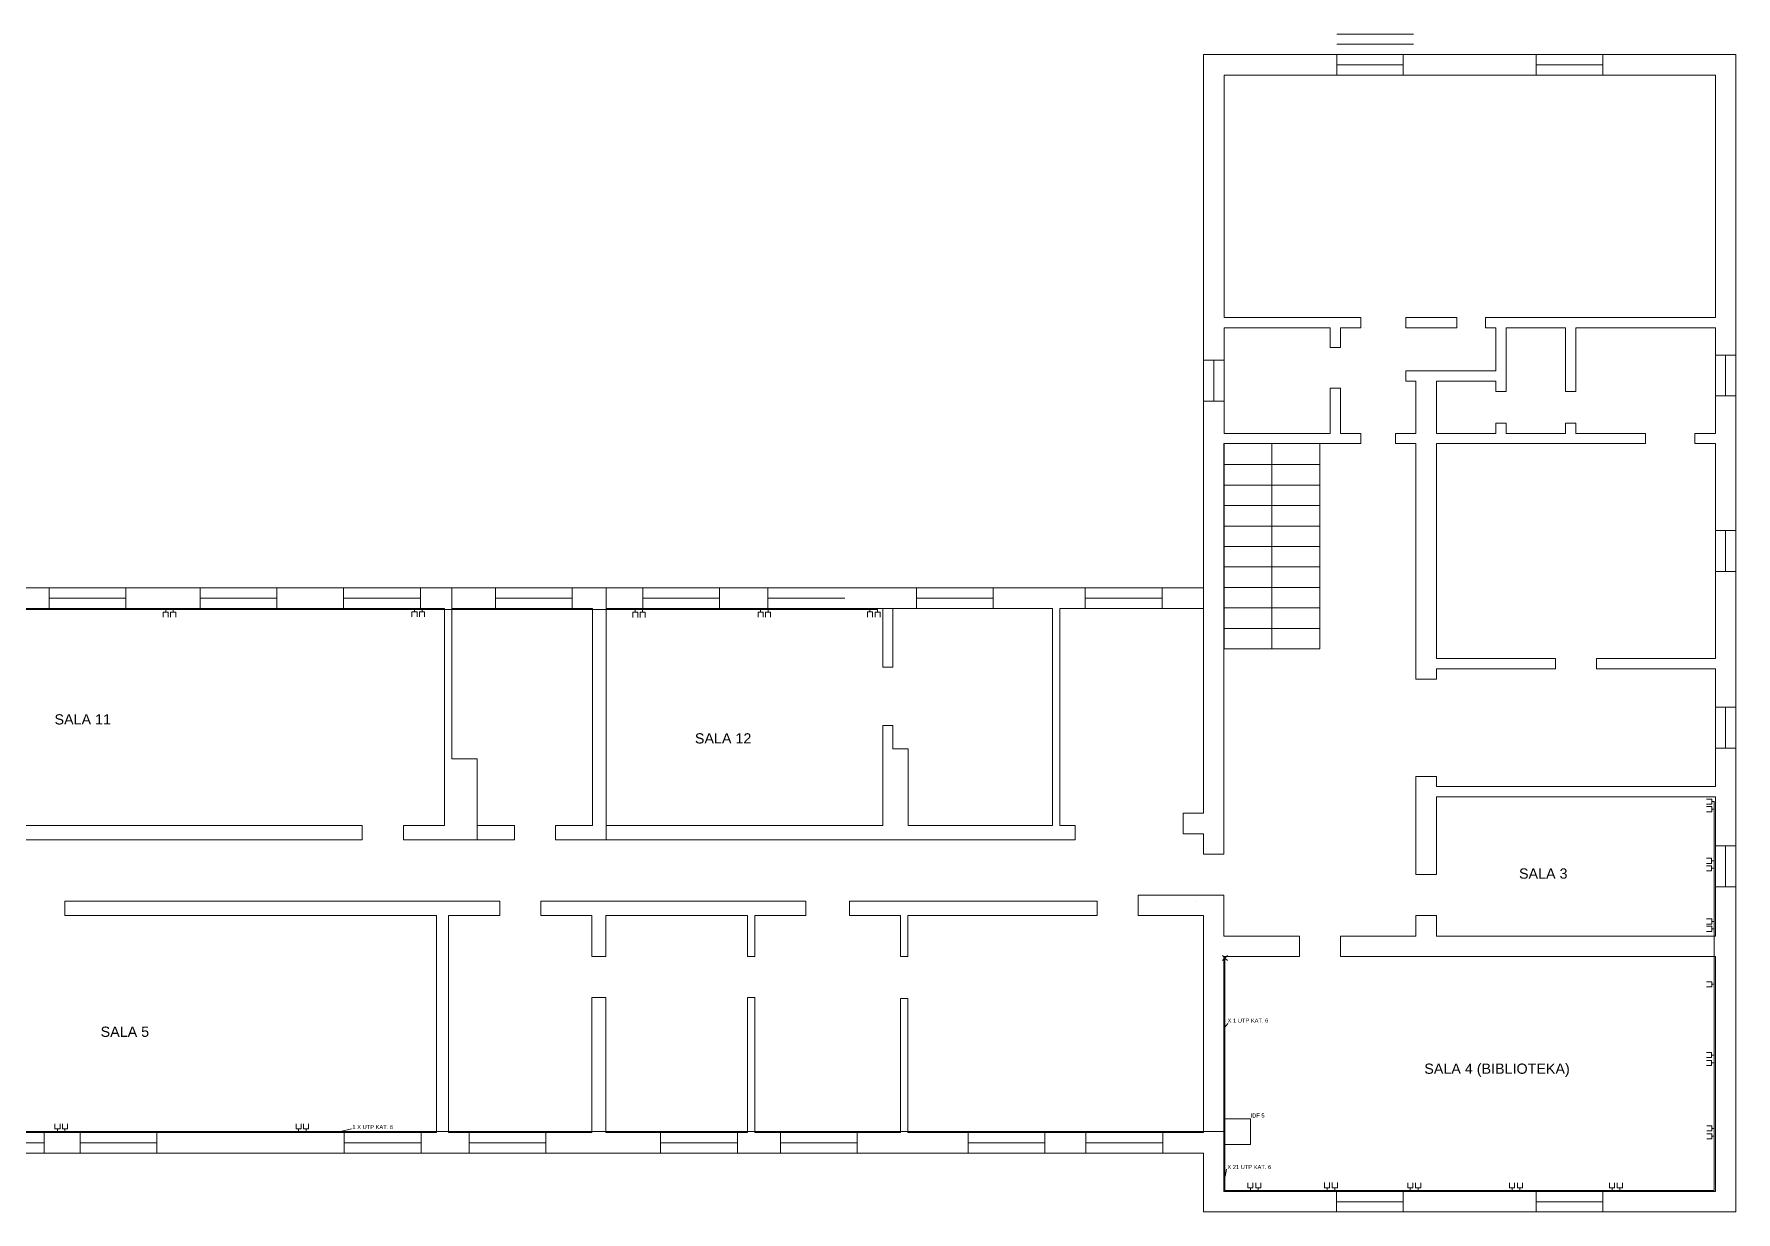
# Model space of a CAD drawing. Header units: inches. Extents: x -310 to 5734, y -155 to 2146.
# Drawn here: x 2409 to 5734, y -155 to 2146 of the extents above; entities that cross this region are included whole.
import ezdxf
from ezdxf.enums import TextEntityAlignment as Align

# ---------------------------------------------------------------- set-up
doc = ezdxf.new("R2010")
doc.units = ezdxf.units.IN
doc.header["$MEASUREMENT"] = 0
doc.layers.get('0').update_dxf_attribs({"lineweight": 0})
for name, color, linetype, lineweight in [('Do góry', 240, 'Continuous', 0), ('Gniazda', 6, 'Continuous', 0), ('Gniazda blibl.', 30, 'Continuous', 0), ('Gniazda ucz.', 3, 'Continuous', 0), ('Kable', 2, 'Continuous', 0), ('Nazwy', 5, 'Continuous', 0), ('okna', 8, 'Continuous', 0), ('Opisy', 254, 'Continuous', 0), ('Przewiercenia', 42, 'Continuous', 0), ('schody', 1, 'Continuous', 0), ('Szafy', 4, 'Continuous', 0)]:
    doc.layers.add(name, color=color, linetype=linetype, lineweight=lineweight)
doc.styles.get("Standard").update_dxf_attribs({"font": 'arial.ttf'})

# ---------------------------------------------------------------- blocks, each defined once
blk = doc.blocks.new('VDRAWCLIP1614169437')
at = {"layer": 'okna'}
for p, q in [((0, 40), (150, 40)), ((150, 20), (0, 20)), ((0, 0), (150, 0))]:
    blk.add_line(p, q, dxfattribs=at)
blk = doc.blocks.new('VDRAWCLIP1614169439')
at = {"layer": 'okna'}
for p, q in [((0, 40), (150, 40)), ((150, 20), (0, 20)), ((0, 0), (150, 0))]:
    blk.add_line(p, q, dxfattribs=at)
blk = doc.blocks.new('VDRAWCLIP1614169441')
at = {"layer": 'okna'}
for p, q in [((0, 40), (150, 40)), ((150, 20), (0, 20)), ((0, 0), (150, 0))]:
    blk.add_line(p, q, dxfattribs=at)
blk = doc.blocks.new('VDRAWCLIP1614169442')
at = {"layer": 'okna'}
for p, q in [((0, 40), (150, 40)), ((150, 20), (0, 20)), ((0, 0), (150, 0))]:
    blk.add_line(p, q, dxfattribs=at)
blk = doc.blocks.new('VDRAWCLIP1614169444')
at = {"layer": 'okna'}
for p, q in [((0, 40), (150, 40)), ((150, 20), (0, 20)), ((0, 0), (150, 0))]:
    blk.add_line(p, q, dxfattribs=at)
blk = doc.blocks.new('VDRAWCLIP1614169445')
at = {"layer": 'okna'}
for p, q in [((0, 40), (150, 40)), ((150, 20), (0, 20)), ((0, 0), (150, 0))]:
    blk.add_line(p, q, dxfattribs=at)
blk = doc.blocks.new('VDRAWCLIP1614169446')
at = {"layer": 'okna'}
for p, q in [((0, 40), (150, 40)), ((150, 20), (0, 20)), ((0, 0), (150, 0))]:
    blk.add_line(p, q, dxfattribs=at)
blk = doc.blocks.new('VDRAWCLIP1614169454')
at = {"layer": 'okna'}
for p, q in [((0, 40), (150, 40)), ((150, 20), (0, 20)), ((0, 0), (150, 0))]:
    blk.add_line(p, q, dxfattribs=at)
blk = doc.blocks.new('VDRAWCLIP1614170370')
for p, q in [((0, 0), (0, 40)), ((150, 0), (150, 40))]:
    blk.add_line(p, q)
at = {"layer": 'okna'}
blk.add_blockref('VDRAWCLIP1614169454', (0, 0), dxfattribs=at)
blk = doc.blocks.new('VDRAWCLIP1614170373')
for p, q in [((0, 0), (0, 40)), ((150, 0), (150, 40))]:
    blk.add_line(p, q)
at = {"layer": 'okna'}
blk.add_blockref('VDRAWCLIP1614169454', (0, 0), dxfattribs=at)
blk = doc.blocks.new('VDRAWCLIP1614170374')
for p, q in [((0, 0), (0, 40)), ((150, 0), (150, 40))]:
    blk.add_line(p, q)
at = {"layer": 'okna'}
blk.add_blockref('VDRAWCLIP1614169454', (0, 0), dxfattribs=at)
blk = doc.blocks.new('VDRAWCLIP1614170392')
for p, q in [((0, 0), (0, 40)), ((150, 0), (150, 40))]:
    blk.add_line(p, q)
at = {"layer": 'okna'}
blk.add_blockref('VDRAWCLIP1614169454', (0, 0), dxfattribs=at)
blk = doc.blocks.new('VDRAWCLIP1614172908')
at = {"layer": 'okna'}
blk.add_blockref('VDRAWCLIP1614169445', (0, 0), dxfattribs=at)
blk = doc.blocks.new('VDRAWCLIP1614172915')
at = {"layer": 'okna'}
blk.add_blockref('VDRAWCLIP1614169445', (0, 0), dxfattribs=at)
blk = doc.blocks.new('VDRAWCLIP1614172917')
at = {"layer": 'okna'}
blk.add_blockref('VDRAWCLIP1614169445', (0, 0), dxfattribs=at)
blk = doc.blocks.new('VDRAWCLIP1614172921')
at = {"layer": 'okna'}
blk.add_blockref('VDRAWCLIP1614169445', (0, 0), dxfattribs=at)
blk = doc.blocks.new('VDRAWCLIP1614169374')
blk.add_line((220, 0), (0, 0))
blk = doc.blocks.new('VDRAWCLIP1614169392')
blk.add_line((0, 0), (260, 0))
blk = doc.blocks.new('VDRAWCLIP1614169413')
at = {"layer": 'okna'}
blk.add_line((0, 40), (0, 0), dxfattribs=at)
blk = doc.blocks.new('VDRAWCLIP1614169422')
at = {"layer": 'okna'}
blk.add_line((130, 0), (0, 0), dxfattribs=at)
blk = doc.blocks.new('VDRAWCLIP1614169435')
at = {"layer": 'okna'}
blk.add_line((0, 40), (0, 0), dxfattribs=at)
blk = doc.blocks.new('VDRAWCLIP1614169464')
at = {"layer": 'okna'}
blk.add_line((0, 0), (130, 0), dxfattribs=at)
blk = doc.blocks.new('VDRAWCLIP1614169623')
at = {"layer": 'okna'}
blk.add_line((0, 0), (130, 0), dxfattribs=at)
blk = doc.blocks.new('VDRAWCLIP1614169635')
at = {"layer": 'okna'}
blk.add_line((0, 40), (0, 0), dxfattribs=at)
blk = doc.blocks.new('VDRAWCLIP1614169641')
at = {"layer": 'okna'}
blk.add_line((0, 0), (130, 0), dxfattribs=at)
blk = doc.blocks.new('VDRAWCLIP1614169650')
at = {"layer": 'okna'}
blk.add_line((130, 0), (0, 0), dxfattribs=at)
blk = doc.blocks.new('VDRAWCLIP1614169662')
blk.add_blockref('VDRAWCLIP1614169635', (0, 0))
blk = doc.blocks.new('VDRAWCLIP1614169671')
blk.add_line((0, 0), (260, 0))
blk = doc.blocks.new('VDRAWCLIP1614169722')
blk.add_line((0, 0), (220, 0))
blk = doc.blocks.new('VDRAWCLIP1614169915')
at = {"layer": 'schody'}
blk.add_line((187.5, 0), (0, 0), dxfattribs=at)
blk = doc.blocks.new('VDRAWCLIP1614169934')
at = {"layer": 'schody'}
blk.add_line((0, 0), (0, 40), dxfattribs=at)
blk = doc.blocks.new('VDRAWCLIP1614169937')
at = {"layer": 'schody'}
blk.add_line((0, 0), (0, 40), dxfattribs=at)
blk = doc.blocks.new('VDRAWCLIP1614169939')
at = {"layer": 'schody'}
blk.add_line((0, 0), (0, 40), dxfattribs=at)
blk = doc.blocks.new('VDRAWCLIP1614169940')
at = {"layer": 'schody'}
blk.add_line((0, 0), (0, 40), dxfattribs=at)
blk = doc.blocks.new('VDRAWCLIP1614169946')
at = {"layer": 'schody'}
blk.add_line((0, 0), (0, 40), dxfattribs=at)
blk = doc.blocks.new('VDRAWCLIP1614169947')
at = {"layer": 'schody'}
blk.add_line((0, 0), (0, 40), dxfattribs=at)
blk = doc.blocks.new('VDRAWCLIP1614169948')
at = {"layer": 'schody'}
blk.add_line((0, 0), (0, 40), dxfattribs=at)
blk = doc.blocks.new('VDRAWCLIP1614169952')
at = {"layer": 'schody'}
blk.add_line((0, 0), (0, 40), dxfattribs=at)
blk = doc.blocks.new('VDRAWCLIP1614169953')
at = {"layer": 'schody'}
blk.add_line((0, 0), (0, 40), dxfattribs=at)
blk = doc.blocks.new('VDRAWCLIP1614169974')
at = {"layer": 'schody'}
blk.add_line((0, 0), (0, 40), dxfattribs=at)
blk = doc.blocks.new('VDRAWCLIP1614169987')
at = {"layer": 'schody'}
blk.add_line((187.5, 0), (0, 0), dxfattribs=at)
blk = doc.blocks.new('VDRAWCLIP1614170109')
at = {"layer": 'schody'}
blk.add_blockref('VDRAWCLIP1614169987', (0, 0), dxfattribs=at)
blk = doc.blocks.new('VDRAWCLIP1614170110')
at = {"layer": 'schody'}
blk.add_blockref('VDRAWCLIP1614169987', (0, 0), dxfattribs=at)
blk = doc.blocks.new('VDRAWCLIP1614170111')
at = {"layer": 'schody'}
blk.add_blockref('VDRAWCLIP1614169987', (0, 0), dxfattribs=at)
blk = doc.blocks.new('VDRAWCLIP1614170112')
at = {"layer": 'schody'}
blk.add_blockref('VDRAWCLIP1614169987', (0, 0), dxfattribs=at)
blk = doc.blocks.new('VDRAWCLIP1614170113')
at = {"layer": 'schody'}
blk.add_blockref('VDRAWCLIP1614169987', (0, 0), dxfattribs=at)
blk = doc.blocks.new('VDRAWCLIP1614170114')
at = {"layer": 'schody'}
blk.add_blockref('VDRAWCLIP1614169987', (0, 0), dxfattribs=at)
blk = doc.blocks.new('VDRAWCLIP1614175150')
for p, q in [((40.25, 2261), (40, 779)), ((430.25, 2261), (690.25, 2261)), ((1080, 2261), (1080, 1747)), ((80.25, 2221), (80.25, 1747)), ((430.25, 2221), (690.25, 2221)), ((1040, 2221), (1040, 1747)), ((287.5, 1747), (80.25, 1747)), ((287.5, 1747), (307.5, 1747)), ((347.5, 1747), (307.5, 1747)), ((347.5, 1747), (347.5, 1727)), ((435, 1727), (435, 1747)), ((435, 1747), (455, 1747)), ((455, 1747), (495, 1747)), ((535, 1747), (495, 1747)), ((535, 1727), (535, 1747)), ((591.25, 1727), (591.25, 1747)), ((591.25, 1747), (611.25, 1747)), ((611.25, 1747), (1040, 1747)), ((1080, 1541), (1080, 1747)), ((287.5, 1727), (80.25, 1727)), ((80.25, 1727), (80.25, 1664)), ((287.5, 1689), (287.5, 1727)), ((347.5, 1727), (307.5, 1727)), ((307.5, 1689), (307.5, 1727)), ((355, 1727), (355, 1727)), ((495, 1727), (435, 1727)), ((495, 1727), (535, 1727)), ((611.25, 1727), (591.25, 1727)), ((611.25, 1643), (611.25, 1727)), ((631.25, 1603), (631.25, 1727)), ((747.5, 1727), (631.25, 1727)), ((747.5, 1603), (747.5, 1727)), ((767.5, 1727), (1000, 1727)), ((767.5, 1603), (767.5, 1727)), ((1000, 1727), (1040, 1727)), ((1040, 1727), (1040, 1674)), ((307.5, 1689), (287.5, 1689)), ((435, 1623), (435, 1643)), ((435, 1643), (455, 1643)), ((455, 1643), (495, 1643)), ((495, 1643), (515, 1643)), ((515, 1643), (611.25, 1643)), ((307.5, 1609), (287.5, 1609)), ((287.5, 1609), (287.5, 1521)), ((307.5, 1609), (307.5, 1521)), ((455, 1623), (435, 1623)), ((455, 1541), (455, 1623)), ((611.25, 1623), (495, 1623)), ((495, 1623), (495, 1541)), ((611.25, 1603), (611.25, 1623)), ((631.25, 1603), (611.25, 1603)), ((767.5, 1603), (747.5, 1603)), ((80.25, 1521), (80.25, 1584)), ((1040, 1541), (1040, 1594)), ((455, 1541), (455, 1521)), ((495, 1521), (495, 1541)), ((631.25, 1541), (611.25, 1541)), ((611.25, 1541), (611.25, 1521)), ((631.25, 1521), (631.25, 1541)), ((767.5, 1541), (747.5, 1541)), ((747.5, 1541), (747.5, 1521)), ((767.5, 1521), (767.5, 1541)), ((1040, 1541), (1040, 1521)), ((1040, 1541), (1040, 1541)), ((1080, 1501), (1080, 1541)), ((267.5, 1501), (80, 1501)), ((80, 699), (80, 1501)), ((267.5, 1521), (80.25, 1521)), ((287.5, 1521), (267.5, 1521)), ((347.5, 1501), (267.5, 1501)), ((267.5, 1501), (267.5, 1501)), ((347.5, 1521), (307.5, 1521)), ((347.5, 1521), (347.5, 1501)), ((415, 1501), (415, 1521)), ((415, 1521), (455, 1521)), ((455, 1501), (415, 1501)), ((455, 1061), (455, 1501)), ((611.25, 1521), (495, 1521)), ((495, 1501), (495, 1081)), ((631.25, 1501), (495, 1501)), ((747.5, 1521), (631.25, 1521)), ((767.5, 1501), (631.25, 1501)), ((903.75, 1521), (767.5, 1521)), ((767.5, 1521), (767.5, 1521)), ((903.75, 1501), (767.5, 1501)), ((903.75, 1501), (903.75, 1521)), ((1000, 1501), (1000, 1521)), ((1000, 1521), (1040, 1521)), ((1040, 1501), (1000, 1501)), ((1040, 1521), (1040, 1521)), ((1040, 1501), (1040, 1501)), ((1040, 1501), (1040, 1331)), ((1080, 1041), (1080, 1501)), ((1040, 1081), (1040, 1251)), ((727.5, 1081), (495, 1081)), ((727.5, 1061), (727.5, 1081)), ((807.5, 1081), (807.5, 1061)), ((807.5, 1081), (1040, 1081)), ((1040, 1081), (1040, 1081)), ((455, 1041), (455, 1061)), ((495, 1041), (455, 1041)), ((495, 1061), (495, 1041)), ((727.5, 1061), (495, 1061)), ((807.5, 1061), (1040, 1061)), ((1040, 1041), (1040, 1061)), ((1040, 1041), (1040, 986)), ((1080, 851), (1080, 1041)), ((1040, 851), (1040, 906)), ((455, 659), (455, 851)), ((455, 851), (495, 851)), ((495, 851), (495, 831)), ((1040, 831), (1040, 851)), ((1080, 539), (1080, 851)), ((495, 831), (1040, 831)), ((1040, 811), (495, 811)), ((495, 659), (495, 811)), ((1040, 811), (1040, 715)), ((0, 739), (0, 779)), ((0, 779), (40, 779)), ((40, 779), (40, 779)), ((40, 739), (0, 739)), ((40, 699), (40, 739)), ((80, 699), (40, 699)), ((495, 659), (455, 659)), ((1040, 539), (1040, 635)), ((0, 619), (40, 619)), ((40, 619), (80, 619)), ((80, 619), (80, 539)), ((40, 579), (0, 579)), ((40, 155), (40, 579)), ((455, 539), (455, 579)), ((455, 579), (495, 579)), ((495, 579), (495, 539)), ((227.5, 539), (80, 539)), ((227.5, 539), (227.5, 499)), ((307.5, 539), (307.5, 499)), ((307.5, 539), (455, 539)), ((1040, 539), (495, 539)), ((1080, 0), (1080, 539)), ((80, 499), (80, 40)), ((227.5, 499), (80, 499)), ((80, 499), (80, 499)), ((307.5, 499), (455, 499)), ((1040, 499), (455, 499)), ((1040, 40), (1040, 499)), ((20, 155), (40, 155)), ((40, 115), (20, 115)), ((40, 0), (40, 115)), ((300, 40), (80, 40)), ((430, 40), (560, 40)), ((560, 40), (690, 40)), ((820, 40), (1040, 40)), ((40, 0), (300, 0)), ((300, 0), (560, 0)), ((560, 0), (820, 0)), ((820, 0), (1080, 0))]:
    blk.add_line(p, q)
at = {"layer": 'okna'}
for p, q in [((80.25, 1664), (40.25, 1664)), ((40.25, 1664), (40.25, 1584)), ((60.25, 1584), (60.25, 1664)), ((80.25, 1664), (80.25, 1584)), ((1040, 1594), (1040, 1674)), ((1040, 1674), (1080, 1674)), ((1040, 1674), (1060, 1674)), ((1060, 1674), (1060, 1594)), ((1080, 1674), (1080, 1634)), ((1080, 1634), (1080, 1594)), ((40.25, 1584), (80.25, 1584)), ((80.25, 1584), (60.25, 1584)), ((1080, 1594), (1040, 1594)), ((1040, 1251), (1040, 1331)), ((1040, 1331), (1080, 1331)), ((1040, 1331), (1060, 1331)), ((1060, 1331), (1060, 1251)), ((1080, 1331), (1080, 1291)), ((1080, 1291), (1080, 1251)), ((1080, 1251), (1040, 1251)), ((1040, 906), (1040, 986)), ((1040, 986), (1080, 986)), ((1040, 986), (1060, 986)), ((1060, 986), (1060, 906)), ((1080, 986), (1080, 946)), ((1080, 946), (1080, 906)), ((1080, 906), (1040, 906)), ((1040, 635), (1040, 715)), ((1040, 715), (1080, 715)), ((1040, 715), (1060, 715)), ((1060, 715), (1060, 635)), ((1080, 715), (1080, 675)), ((1080, 675), (1080, 635)), ((1080, 635), (1040, 635)), ((300, 40), (300, 0)), ((300, 40), (430, 40)), ((300, 40), (300, 20)), ((430, 40), (430, 0)), ((690, 40), (690, 0)), ((690, 40), (820, 40)), ((820, 0), (820, 40)), ((820, 40), (820, 20)), ((300, 20), (430, 20)), ((430, 0), (300, 0)), ((820, 20), (690, 20)), ((690, 0), (820, 0))]:
    blk.add_line(p, q, dxfattribs=at)
at = {"layer": 'schody'}
for p, q in [((173.75, 1100), (173.75, 1501)), ((267.5, 1501), (267.5, 1100)), ((267.5, 1220), (80, 1220)), ((267.5, 1140), (267.5, 1180)), ((267.5, 1140), (80, 1140)), ((267.5, 1100), (80, 1100))]:
    blk.add_line(p, q, dxfattribs=at)
for name, p in [('VDRAWCLIP1614169441', (300.25, 2261)), ('VDRAWCLIP1614169392', (40.25, 2261)), ('VDRAWCLIP1614169413', (300.25, 2221)), ('VDRAWCLIP1614169435', (430.25, 2221)), ('VDRAWCLIP1614169623', (690.25, 2261)), ('VDRAWCLIP1614169635', (690.25, 2221)), ('VDRAWCLIP1614169662', (820.25, 2221)), ('VDRAWCLIP1614169671', (820.25, 2261)), ('VDRAWCLIP1614169464', (300.25, 2241)), ('VDRAWCLIP1614169650', (690.25, 2241)), ('VDRAWCLIP1614169374', (80.25, 2221)), ('VDRAWCLIP1614169422', (300.25, 2221)), ('VDRAWCLIP1614169641', (690.25, 2221)), ('VDRAWCLIP1614169722', (820.25, 2221))]:
    blk.add_blockref(name, p)
for name, p in [('VDRAWCLIP1614169953', (267.5, 1460)), ('VDRAWCLIP1614170114', (80, 1460)), ('VDRAWCLIP1614169948', (267.5, 1420)), ('VDRAWCLIP1614169952', (267.5, 1420)), ('VDRAWCLIP1614170113', (80, 1420)), ('VDRAWCLIP1614169947', (267.5, 1380)), ('VDRAWCLIP1614170112', (80, 1380)), ('VDRAWCLIP1614169946', (267.5, 1340)), ('VDRAWCLIP1614170111', (80, 1340)), ('VDRAWCLIP1614169940', (267.5, 1300)), ('VDRAWCLIP1614170110', (80, 1300)), ('VDRAWCLIP1614169939', (267.5, 1260)), ('VDRAWCLIP1614170109', (80, 1260)), ('VDRAWCLIP1614169937', (267.5, 1220)), ('VDRAWCLIP1614169934', (267.5, 1180)), ('VDRAWCLIP1614169974', (267.5, 1180)), ('VDRAWCLIP1614169915', (80, 1180))]:
    blk.add_blockref(name, p, dxfattribs=at)
blk = doc.blocks.new('VDRAWCLIP1614175185')
for p, q in [((57, 452), (822, 452)), ((540, 337.5), (540, 452)), ((560, 337.5), (560, 452)), ((872, 452), (822, 452)), ((872, 448), (872, 452)), ((872, 28), (872, 448)), ((886, 448), (886, 452)), ((886, 452), (902, 452)), ((886, 28), (886, 448)), ((540, 337.5), (560, 337.5)), ((560, 223), (540, 223)), ((540, 223), (540, 33)), ((560, 178), (560, 223)), ((590, 178), (560, 178)), ((590, 28), (590, 178)), ((540, 35), (540, 30)), ((0, 0), (0, 28)), ((0, 28), (540, 28)), ((0, 0), (872, 0)), ((540, 33), (540, 31)), ((540, 30), (540, 28)), ((872, 28), (590, 28)), ((872, 0), (886, 0)), ((886, 28), (916, 28)), ((916, 0), (886, 0)), ((916, 28), (916, 0))]:
    blk.add_line(p, q)
blk = doc.blocks.new('VDRAWCLIP1614169720')
for p, q in [((1, 492), (15, 492)), ((15, 492), (1209, 492)), ((1209, 492), (1223, 492)), ((1223, 492), (1223, 452)), ((15, 452), (1209, 452)), ((15.3, 343), (15, 452)), ((1209, 452), (1209, 28)), ((1223, 452), (1223, 158)), ((65.3, 343), (15.3, 343)), ((65.3, 343), (65.3, 28)), ((1223, 158), (1273, 158)), ((1273, 158), (1273, 28)), ((28, 0), (0, 0)), ((1048.3, 0), (28, 0)), ((65.3, 28), (1048.3, 28)), ((1048.3, 28), (1048.3, 0)), ((1129, 0), (1129, 28)), ((1209, 28), (1129, 28)), ((1209, 0), (1129, 0)), ((1223, 0), (1209, 0)), ((1273, 0), (1223, 0)), ((1273, 28), (1273, 0))]:
    blk.add_line(p, q)
blk = doc.blocks.new('VDRAWCLIP1614175410')
for p, q in [((0, 452), (0, 492)), ((0, 492), (40, 492)), ((40, 492), (975, 492)), ((975, 492), (1002, 492)), ((1002, 492), (1247, 492)), ((1247, 492), (1274, 492)), ((1274, 492), (1568, 492)), ((1568, 492), (1595, 492)), ((1568, 492), (1595, 492)), ((1595, 492), (1945, 492)), ((1945, 492), (1972, 492)), ((1972, 492), (2322, 492)), ((3535, 492), (3810, 492)), ((3810, 492), (3837, 492)), ((3837, 492), (3837, 492)), ((3837, 492), (3837, 452)), ((0, 424), (0, 452)), ((975, 452), (40, 452)), ((40, 452), (40, 28)), ((975, 28), (975, 452)), ((1002, 452), (1247, 452)), ((1002, 68), (1002, 452)), ((1247, 452), (1247, 28)), ((1274, 452), (1274, 28)), ((1274, 452), (1568, 452)), ((1568, 452), (1568, 28)), ((1595, 452), (1945, 452)), ((1595, 452), (1595, 68)), ((1945, 452), (1945, 28)), ((1972, 452), (1972, 28)), ((1972, 452), (2312, 452)), ((2312, 452), (2312, 28)), ((3535, 452), (3810, 452)), ((3810, 452), (3810, 28)), ((3837, 452), (3837, 28)), ((0, 0), (0, 424)), ((733, 78), (705, 78)), ((705, 78), (705, 28)), ((733, 28), (733, 78)), ((1002, 68), (1002, 28)), ((1595, 68), (1595, 28)), ((40, 0), (0, 0)), ((705, 28), (40, 28)), ((773, 0), (40, 0)), ((743, 28), (733, 28)), ((773, 28), (743, 28)), ((773, 28), (773, 0)), ((975, 28), (853, 28)), ((853, 28), (853, 0)), ((853, 0), (1002, 0)), ((1002, 28), (1084.5, 28)), ((1084.5, 0), (1002, 0)), ((1084.5, 28), (1084.5, 0)), ((1247, 28), (1164.5, 28)), ((1164.5, 28), (1164.5, 0)), ((1164.5, 0), (1274, 0)), ((1274, 28), (1438, 28)), ((1438, 0), (1274, 0)), ((1438, 28), (1438, 0)), ((1568, 28), (1518, 28)), ((1518, 28), (1518, 0)), ((1518, 0), (1567, 0)), ((1645, 0), (1567, 0)), ((1595, 28), (1645, 28)), ((1645, 28), (1645, 0)), ((1945, 28), (1895, 28)), ((1895, 28), (1895, 0)), ((1895, 0), (1945, 0)), ((1945, 0), (1972, 0)), ((1972, 28), (2102, 28)), ((2102, 0), (1972, 0)), ((2102, 28), (2102, 0)), ((2312, 28), (2182, 28)), ((2182, 28), (2182, 0)), ((2182, 0), (2312, 0)), ((3585, 28), (3657.5, 28)), ((3657.5, 0), (3585, 0)), ((3657.5, 28), (3657.5, 0)), ((3810, 28), (3737.5, 28)), ((3737.5, 28), (3737.5, 0)), ((3737.5, 0), (3810, 0)), ((3810, 0), (3837, 0))]:
    blk.add_line(p, q)
blk.add_blockref('VDRAWCLIP1614169720', (2312, 0))
blk = doc.blocks.new('VDRAWCLIP1617798703')
at = {"layer": 'Gniazda', "linetype": 'Continuous', "lineweight": 0}
for p, q in [((0, 5), (0, 15)), ((5, 5), (0, 5)), ((5, 5), (5, 0)), ((5, 5), (10, 5)), ((10, 5), (10, 15))]:
    blk.add_line(p, q, dxfattribs=at)
blk = doc.blocks.new('VDRAWCLIP1617798856')
at = {"layer": 'Gniazda', "linetype": 'Continuous'}
blk.add_blockref('VDRAWCLIP1617798703', (0, 0), dxfattribs=at)
blk = doc.blocks.new('VDRAWCLIP1617798883')
at = {"layer": 'Gniazda', "linetype": 'Continuous'}
for name, p in [('VDRAWCLIP1617798703', (0, 0.1)), ('VDRAWCLIP1617798856', (14.9, 0))]:
    blk.add_blockref(name, p, dxfattribs=at)
blk = doc.blocks.new('VDRAWCLIP1617955138')
at = {"layer": 'Gniazda', "linetype": 'Continuous'}
blk.add_blockref('VDRAWCLIP1617798883', (0, 0), dxfattribs=at)
blk = doc.blocks.new('VDRAWCLIP1617955368')
at = {"layer": 'Gniazda ucz.', "linetype": 'Continuous'}
blk.add_blockref('VDRAWCLIP1617955138', (0, 0), dxfattribs=at)
blk = doc.blocks.new('VDRAWCLIP1617955438')
at = {"layer": 'Gniazda ucz.', "linetype": 'Continuous'}
blk.add_blockref('VDRAWCLIP1617955368', (0, 0), dxfattribs=at)
blk = doc.blocks.new('VDRAWCLIP1617955583')
at = {"layer": 'Gniazda ucz.', "linetype": 'Continuous', "rotation": 179.999999999987}
blk.add_blockref('VDRAWCLIP1617955438', (24.9, 15.1), dxfattribs=at)
blk = doc.blocks.new('VDRAWCLIP1617956044')
at = {"layer": 'Gniazda', "linetype": 'Continuous', "rotation": 180}
blk.add_blockref('VDRAWCLIP1617955583', (24.9, 15.1), dxfattribs=at)
blk = doc.blocks.new('VDRAWCLIP1617956170')
at = {"layer": 'Szafy', "rotation": 180}
blk.add_blockref('VDRAWCLIP1617956044', (24.9, 15.1), dxfattribs=at)
blk = doc.blocks.new('VDRAWCLIP1617956180')
at = {"layer": 'Szafy'}
blk.add_blockref('VDRAWCLIP1617956170', (0, 0), dxfattribs=at)
blk = doc.blocks.new('VDRAWCLIP1617956219')
at = {"layer": 'Szafy', "rotation": 180}
blk.add_blockref('VDRAWCLIP1617956180', (24.9, 15.1), dxfattribs=at)
blk = doc.blocks.new('VDRAWCLIP1617956645')
at = {"layer": 'Szafy'}
blk.add_blockref('VDRAWCLIP1617956219', (0, 0), dxfattribs=at)
blk = doc.blocks.new('VDRAWCLIP1617956701')
at = {"layer": 'Szafy', "rotation": 90}
blk.add_blockref('VDRAWCLIP1617956645', (15.1, 0), dxfattribs=at)
blk = doc.blocks.new('VDRAWCLIP1617956717')
at = {"layer": 'Szafy', "rotation": 90}
blk.add_blockref('VDRAWCLIP1617956701', (24.9, 0), dxfattribs=at)
blk = doc.blocks.new('VDRAWCLIP1617956737')
at = {"layer": 'Szafy', "rotation": 90}
blk.add_blockref('VDRAWCLIP1617956701', (24.9, 0), dxfattribs=at)
blk = doc.blocks.new('VDRAWCLIP1617956792')
at = {"layer": 'Szafy', "rotation": 90}
blk.add_blockref('VDRAWCLIP1617956701', (24.9, 0), dxfattribs=at)
blk = doc.blocks.new('VDRAWCLIP1617956837')
at = {"layer": 'Szafy', "rotation": 179.9999999999935}
blk.add_blockref('VDRAWCLIP1617956792', (24.9, 15.1), dxfattribs=at)
blk = doc.blocks.new('VDRAWCLIP1617956859')
at = {"layer": 'Szafy', "rotation": 90}
blk.add_blockref('VDRAWCLIP1617956837', (15.1, 0), dxfattribs=at)
blk = doc.blocks.new('VDRAWCLIP1617954900')
at = {"layer": 'Gniazda ucz.', "linetype": 'Continuous', "lineweight": 0}
for p, q in [((0, 5), (0, 15)), ((5, 5), (0, 5)), ((0, 5), (10, 5)), ((5, 0), (5, 5)), ((10, 5), (10, 15))]:
    blk.add_line(p, q, dxfattribs=at)
blk = doc.blocks.new('VDRAWCLIP1617954937')
at = {"layer": 'Gniazda ucz.', "linetype": 'Continuous', "lineweight": 0}
for p, q in [((14.5, 5), (14.5, 15)), ((19.5, 5), (14.5, 5)), ((14.5, 5), (24.5, 5)), ((19.5, 0), (19.5, 5)), ((24.5, 5), (24.5, 15))]:
    blk.add_line(p, q, dxfattribs=at)
at = {"layer": 'Gniazda ucz.', "linetype": 'Continuous'}
blk.add_blockref('VDRAWCLIP1617954900', (0, 0), dxfattribs=at)
blk = doc.blocks.new('VDRAWCLIP1617954952')
at = {"layer": 'Gniazda ucz.', "linetype": 'Continuous'}
blk.add_blockref('VDRAWCLIP1617954937', (0, 0), dxfattribs=at)
blk = doc.blocks.new('VDRAWCLIP1617956439')
at = {"layer": 'Gniazda ucz.', "linetype": 'Continuous'}
blk.add_blockref('VDRAWCLIP1617954952', (0, 0), dxfattribs=at)
blk = doc.blocks.new('VDRAWCLIP1617956472')
at = {"layer": 'Szafy', "rotation": 90}
blk.add_blockref('VDRAWCLIP1617956439', (15, 0), dxfattribs=at)
blk = doc.blocks.new('VDRAWCLIP1617956546')
at = {"layer": 'Szafy', "rotation": 90}
blk.add_blockref('VDRAWCLIP1617956472', (24.5, 0), dxfattribs=at)
blk = doc.blocks.new('VDRAWCLIP1617956583')
at = {"layer": 'Szafy', "rotation": 270.0000000000008}
blk.add_blockref('VDRAWCLIP1617956546', (0, 24.5), dxfattribs=at)
blk = doc.blocks.new('VDRAWCLIP1617956933')
at = {"layer": 'Szafy', "rotation": 269.9999999999878}
blk.add_blockref('VDRAWCLIP1617956583', (0, 15), dxfattribs=at)
blk = doc.blocks.new('VDRAWCLIP1617956937')
at = {"layer": 'Szafy', "rotation": 269.9999999999878}
blk.add_blockref('VDRAWCLIP1617956583', (0, 15), dxfattribs=at)
blk = doc.blocks.new('VDRAWCLIP1617956950')
at = {"layer": 'Szafy', "rotation": 269.9999999999878}
blk.add_blockref('VDRAWCLIP1617956583', (0, 15), dxfattribs=at)
blk = doc.blocks.new('VDRAWCLIP1617956986')
at = {"layer": 'Szafy', "rotation": 179.999999999987}
blk.add_blockref('VDRAWCLIP1617956950', (24.5, 15), dxfattribs=at)
blk = doc.blocks.new('VDRAWCLIP1617957012')
at = {"layer": 'Szafy', "rotation": 179.999999999987}
blk.add_blockref('VDRAWCLIP1617956950', (24.5, 15), dxfattribs=at)
blk = doc.blocks.new('VDRAWCLIP1617957018')
at = {"layer": 'Szafy', "rotation": 179.999999999987}
blk.add_blockref('VDRAWCLIP1617956950', (24.5, 15), dxfattribs=at)
blk = doc.blocks.new('VDRAWCLIP1617957054')
at = {"layer": 'Szafy', "rotation": 179.999999999987}
blk.add_blockref('VDRAWCLIP1617956950', (24.5, 15), dxfattribs=at)
blk = doc.blocks.new('VDRAWCLIP1617957072')
at = {"layer": 'Szafy', "rotation": 269.9999999999878}
blk.add_blockref('VDRAWCLIP1617957054', (0, 24.5), dxfattribs=at)
blk = doc.blocks.new('VDRAWCLIP1617957076')
at = {"layer": 'Szafy', "rotation": 269.9999999999878}
blk.add_blockref('VDRAWCLIP1617957054', (0, 24.5), dxfattribs=at)
blk = doc.blocks.new('VDRAWCLIP1617957480')
at = {"layer": 'Gniazda blibl.'}
for p, q in [((0, 5), (0, 15)), ((10, 5), (0, 5)), ((5, 0), (5, 5)), ((10, 5), (10, 15))]:
    blk.add_line(p, q, dxfattribs=at)
blk = doc.blocks.new('VDRAWCLIP1617957499')
at = {"layer": 'Gniazda blibl.'}
for p, q in [((0, 5), (0, 15)), ((10, 5), (0, 5)), ((5, 0), (5, 5)), ((10, 5), (10, 15))]:
    blk.add_line(p, q, dxfattribs=at)
blk.add_blockref('VDRAWCLIP1617957480', (15.3, 0), dxfattribs=at)
blk = doc.blocks.new('VDRAWCLIP1617957510')
at = {"layer": 'Gniazda blibl.'}
blk.add_blockref('VDRAWCLIP1617957499', (0, 0), dxfattribs=at)
blk = doc.blocks.new('VDRAWCLIP1617957529')
at = {"layer": 'Gniazda blibl.'}
blk.add_blockref('VDRAWCLIP1617957499', (0, 0), dxfattribs=at)
blk = doc.blocks.new('VDRAWCLIP1617957551')
at = {"layer": 'Gniazda blibl.'}
blk.add_blockref('VDRAWCLIP1617957499', (0, 0), dxfattribs=at)
blk = doc.blocks.new('VDRAWCLIP1617957553')
at = {"layer": 'Gniazda blibl.'}
blk.add_blockref('VDRAWCLIP1617957499', (0, 0), dxfattribs=at)
blk = doc.blocks.new('VDRAWCLIP1618062692')
at = {"layer": 'Opisy'}
blk.add_text('X 1 UTP KAT. 6', height=8, dxfattribs=at).set_placement((0, 0), align=Align.BOTTOM_LEFT)
blk = doc.blocks.new('VDRAWCLIP1618062756')
at = {"layer": 'Gniazda blibl.'}
blk.add_blockref('VDRAWCLIP1617957529', (0, 0), dxfattribs=at)
blk = doc.blocks.new('VDRAWCLIP1618063726')
at = {"layer": 'Opisy', "rotation": 90}
blk.add_blockref('VDRAWCLIP1618062756', (15, 0), dxfattribs=at)
blk = doc.blocks.new('VDRAWCLIP1618063732')
at = {"layer": 'Opisy', "rotation": 90}
blk.add_blockref('VDRAWCLIP1618062756', (15, 0), dxfattribs=at)
blk = doc.blocks.new('VDRAWCLIP1618063792')
at = {"layer": 'Gniazda blibl.'}
for p, q in [((0, 5), (0, 15)), ((10, 5), (0, 5)), ((5, 0), (5, 5)), ((10, 5), (10, 15))]:
    blk.add_line(p, q, dxfattribs=at)
blk = doc.blocks.new('VDRAWCLIP1618063804')
at = {"layer": 'Gniazda blibl.', "rotation": 90}
blk.add_blockref('VDRAWCLIP1618063792', (15, 0), dxfattribs=at)
blk = doc.blocks.new('VDRAWCLIP1618157858')
for p, q in [((3837, 1219), (5004, 1219)), ((3837, 1179), (3894, 1179)), ((4739, 1179), (5004, 1179)), ((2779, 579), (2779, 607)), ((2779, 607), (3505, 607)), ((3529, 607), (3505, 607)), ((3629, 607), (3529, 607)), ((3629, 579), (3629, 607)), ((3809, 607), (3709, 607)), ((3709, 579), (3709, 607)), ((3836, 607), (3809, 607)), ((3836, 607), (4113, 607)), ((4127, 607), (4113, 607)), ((4227, 607), (4127, 607)), ((4227, 579), (4227, 607)), ((4412, 607), (4312, 607)), ((4312, 607), (4312, 579)), ((4412, 607), (4426, 607)), ((4426, 607), (4726, 607)), ((4726, 607), (4736, 607)), ((4736, 607), (4746, 607)), ((4746, 607), (4796, 607)), ((4796, 607), (4796, 579)), ((4876, 607), (4876, 619)), ((4876, 619), (4964, 619)), ((4876, 607), (4876, 579)), ((4990, 607), (4990, 607)), ((2779, 579), (3505, 579)), ((3505, 499), (3505, 579)), ((3529, 499), (3529, 579)), ((3529, 579), (3629, 579)), ((3709, 579), (3809, 579)), ((3809, 499), (3809, 579)), ((3836, 499), (3836, 579)), ((3836, 579), (4113, 579)), ((4113, 579), (4113, 499)), ((4227, 579), (4127, 579)), ((4127, 579), (4127, 499)), ((4412, 579), (4312, 579)), ((4412, 499), (4412, 579)), ((4426, 579), (4426, 499)), ((4796, 579), (4426, 579)), ((4876, 579), (5004, 579)), ((5004, 155), (5004, 579)), ((5004, 579), (5004, 579)), ((3505, 419), (3505, 499)), ((3529, 419), (3529, 499)), ((3836, 499), (3809, 499)), ((4113, 499), (4127, 499)), ((4426, 499), (4412, 499)), ((3505, 419), (3505, 155)), ((3505, 419), (3505, 419)), ((3529, 155), (3529, 419)), ((3836, 419), (3809, 419)), ((3809, 419), (3809, 155)), ((3836, 155), (3836, 419)), ((4127, 419), (4113, 419)), ((4113, 155), (4113, 419)), ((4127, 419), (4127, 155)), ((4426, 417), (4412, 417)), ((4412, 417), (4412, 155)), ((4426, 367), (4426, 417)), ((4426, 155), (4426, 367)), ((2739, 155), (2809, 155)), ((2739, 155), (2739, 115)), ((2809, 115), (2809, 155)), ((3325, 155), (2959, 155)), ((2959, 155), (2959, 115)), ((3325, 155), (3325, 115)), ((3505, 155), (3475, 155)), ((3475, 155), (3475, 115)), ((3569, 155), (3529, 155)), ((3569, 155), (3569, 115)), ((3809, 155), (3719, 155)), ((3719, 155), (3719, 115)), ((3943, 155), (3836, 155)), ((3943, 155), (3943, 115)), ((4113, 155), (4093, 155)), ((4093, 155), (4093, 115)), ((4127, 155), (4177, 155)), ((4177, 155), (4177, 115)), ((4327, 155), (4327, 115)), ((4327, 155), (4412, 155)), ((4544, 155), (4426, 155)), ((4544, 155), (4544, 115)), ((4774, 155), (4694, 155)), ((4694, 155), (4694, 115)), ((4774, 155), (4774, 115)), ((5004, 155), (4924, 155)), ((4924, 155), (4924, 115)), ((5004, 155), (5004, 155)), ((5004, 155), (5004, 155)), ((2739, 115), (2809, 115)), ((2959, 115), (3325, 115)), ((3475, 115), (3505, 115)), ((3529, 115), (3505, 115)), ((3569, 115), (3529, 115)), ((3719, 115), (3809, 115)), ((3836, 115), (3809, 115)), ((3836, 115), (3943, 115)), ((4093, 115), (4113, 115)), ((4127, 115), (4113, 115)), ((4127, 115), (4177, 115)), ((4327, 115), (4412, 115)), ((4426, 115), (4412, 115)), ((4544, 115), (4426, 115)), ((4694, 115), (4774, 115)), ((4924, 115), (5004, 115)), ((5004, 115), (5004, 0))]:
    blk.add_line(p, q)
at = {"layer": 'Do góry'}
for q in [(5040.7, 501), (5050.7, 501), (5040.7, 491), (5050.7, 491)]:
    blk.add_line((5045.7, 496), q, dxfattribs=at)
at = {"layer": 'Kable'}
for p, q in [((2327, 1177), (3521, 1177)), ((3535, 1177), (3810, 1177)), ((3837, 1177), (4367, 1177)), ((6001.7, 801.8), (6001.7, 538)), ((5045.7, 157), (5045.7, 496)), ((6001.7, 42), (6001.7, 498)), ((2499, 157), (3505, 157)), ((3529, 157), (3809, 157)), ((3836, 157), (4113, 157)), ((4127, 157), (4412, 157)), ((4426, 157), (5001, 157)), ((5001, 157), (5003, 157)), ((5043.7, 157), (5045.7, 157)), ((5045.7, 157), (5045.7, 42)), ((5045.7, 42), (6001.7, 42))]:
    blk.add_line(p, q, dxfattribs=at)
at = {"layer": 'okna'}
for p, q in [((3908.3, 1179), (3908.3, 1219)), ((4058.3, 1219), (4058.3, 1179)), ((4152.7, 1179), (4152.7, 1219)), ((4442.7, 1179), (4442.7, 1219)), ((4592.7, 1179), (4592.7, 1219)), ((4772.8, 1179), (4772.8, 1219)), ((4922.8, 1179), (4922.8, 1219)), ((3569, 155), (3719, 155)), ((3569, 135), (3569, 155)), ((3719, 135), (3569, 135)), ((3569, 135), (3569, 115)), ((3719, 135), (3719, 155)), ((3719, 115), (3719, 135)), ((3569, 115), (3719, 115))]:
    blk.add_line(p, q, dxfattribs=at)
at = {"layer": 'Opisy'}
for p, q in [((5051.3, 368.4), (5045.7, 360.9)), ((3339.1, 162.1), (3317.9, 157)), ((5048.9, 83.5), (5045.8, 69.4))]:
    blk.add_line(p, q, dxfattribs=at)
at = {"layer": 'Przewiercenia'}
for p, q in [((3521, 1177), (3535, 1177)), ((3810, 1177), (3837, 1177)), ((6001.7, 498), (6001.7, 538)), ((3505, 157), (3529, 157)), ((3809, 157), (3836, 157)), ((4113, 157), (4127, 157)), ((4412, 157), (4426, 157)), ((5003, 157), (5043.7, 157))]:
    blk.add_line(p, q, dxfattribs=at)
at = {"layer": 'schody'}
for p, q in [((5044, 1100), (5044, 1501)), ((5044, 1501), (5231.5, 1501))]:
    blk.add_line(p, q, dxfattribs=at)
at = {"layer": 'Szafy'}
for p, q in [((5045.7, 157), (5045.7, 182)), ((5045.7, 182), (5095.7, 182)), ((5095.7, 182), (5095.7, 132)), ((5045.7, 132), (5045.7, 157)), ((5095.7, 132), (5045.7, 132))]:
    blk.add_line(p, q, dxfattribs=at)
for name, p in [('VDRAWCLIP1614175150', (4963.7, 0)), ('VDRAWCLIP1614175410', (0, 727)), ('VDRAWCLIP1614170370', (2748.6, 1179)), ('VDRAWCLIP1614170373', (3043.5, 1179)), ('VDRAWCLIP1614170374', (3323.7, 1179)), ('VDRAWCLIP1614170392', (3620.3, 1179)), ('VDRAWCLIP1614172908', (3908.3, 1179)), ('VDRAWCLIP1614172915', (4152.7, 1179)), ('VDRAWCLIP1614172917', (4442.7, 1179)), ('VDRAWCLIP1614172921', (4772.8, 1179)), ('VDRAWCLIP1614175185', (3837, 727))]:
    blk.add_blockref(name, p)
at = {"layer": 'Gniazda blibl.'}
for name, p in [('VDRAWCLIP1618063804', (5986.6, 439.8)), ('VDRAWCLIP1617957499', (5090.4, 42)), ('VDRAWCLIP1617957510', (5240, 42.4)), ('VDRAWCLIP1617957551', (5402.7, 42.1)), ('VDRAWCLIP1617957553', (5601.6, 42.1)), ('VDRAWCLIP1617957529', (5796.9, 42))]:
    blk.add_blockref(name, p, dxfattribs=at)
at = {"layer": 'okna'}
for name, p in [('VDRAWCLIP1614169446', (2589, 115)), ('VDRAWCLIP1614169445', (2809, 115)), ('VDRAWCLIP1614169444', (3325, 115)), ('VDRAWCLIP1614169437', (3943, 115)), ('VDRAWCLIP1614169439', (4177, 115)), ('VDRAWCLIP1614169441', (4544, 115)), ('VDRAWCLIP1614169442', (4774, 115))]:
    blk.add_blockref(name, p, dxfattribs=at)
at = {"layer": 'Opisy'}
for name, p in [('VDRAWCLIP1618062692', (5050.9, 367.5)), ('VDRAWCLIP1618063732', (5986.4, 286.2)), ('VDRAWCLIP1618063726', (5986.9, 142.9))]:
    blk.add_blockref(name, p, dxfattribs=at)
at = {"layer": 'Szafy'}
for name, p in [('VDRAWCLIP1617956986', (2971.2, 1161.7)), ('VDRAWCLIP1617956717', (3457.2, 1162.3)), ('VDRAWCLIP1617957018', (3888.5, 1161.4)), ('VDRAWCLIP1617957012', (4133.5, 1161.7)), ('VDRAWCLIP1617956737', (4347.1, 1162)), ('VDRAWCLIP1617956859', (5986.6, 781.8)), ('VDRAWCLIP1617957076', (5986.5, 666.4)), ('VDRAWCLIP1617957072', (5986.6, 548)), ('VDRAWCLIP1617956937', (2759.8, 157.3)), ('VDRAWCLIP1617956933', (3230.9, 157.1))]:
    blk.add_blockref(name, p, dxfattribs=at)
at = {"layer": 'Nazwy'}
for s, p in [('SALA 11', (2759, 946.3)), ('SALA 12', (4010.1, 909.2)), ('SALA 3', (5620.1, 645.1)), ('SALA 5', (2849.1, 336.1)), ('SALA 4 (BIBLIOTEKA)', (5435.1, 263.9))]:
    blk.add_text(s, height=20, dxfattribs=at).set_placement(p, align=Align.BOTTOM_LEFT)
at = {"layer": 'Opisy'}
for s, p in [('1 X UTP KAT. 6', (3340.9, 159.6)), ('IDF 5', (5095.7, 182)), ('X 21 UTP KAT. 6', (5050.3, 81.4))]:
    blk.add_text(s, height=8, dxfattribs=at).set_placement(p, align=Align.BOTTOM_LEFT)

msp = doc.modelspace()

# ---------------------------------------------------------------- block references
msp.add_blockref('VDRAWCLIP1618157858', (-309.7, -154.6))

doc.saveas('drawing.dxf')
